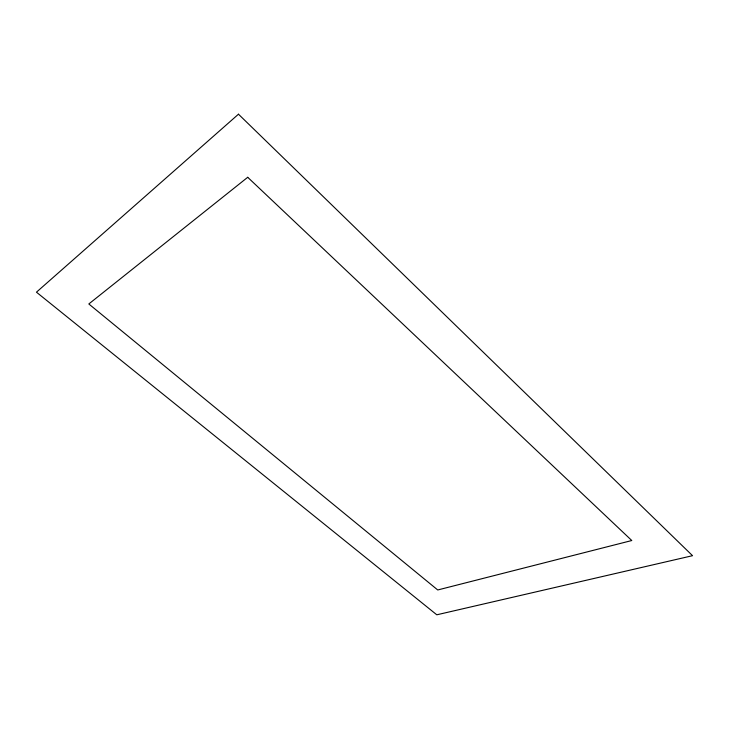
<?xml version="1.0" encoding="UTF-8"?>
<svg xmlns="http://www.w3.org/2000/svg" width="729" height="729" viewBox="0 0 729 729"><rect width="100%" height="100%" fill="white"/><g stroke="black" fill="none" stroke-linecap="round" stroke-linejoin="round"><path stroke-width="1.09" d="M238.474 114.198L36.45 292.183L436.799 614.802L692.55 555.689L238.474 114.198M247.714 177.293L88.82 303.966L437.737 589.971L631.788 540.526L247.714 177.293"/></g></svg>
